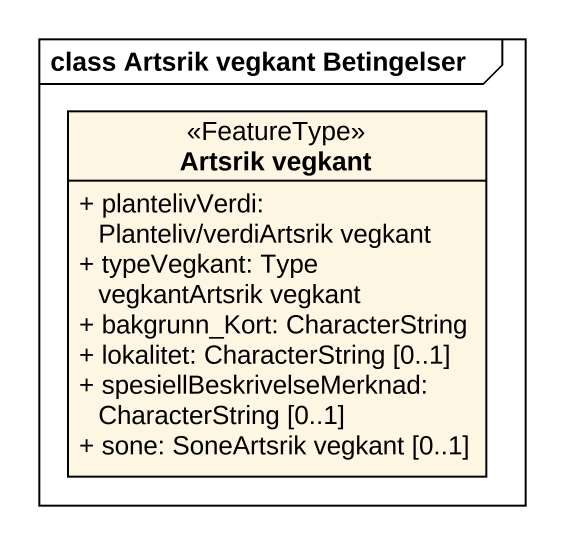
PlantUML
@startuml
mainframe class Artsrik vegkant Betingelser
hide circle
hide empty members
skinparam classAttributeIconSize 0
class "Artsrik vegkant" as Artsrik_vegkant <<FeatureType>> {
  + plantelivVerdi: Planteliv/verdiArtsrik vegkant
  + typeVegkant: Type vegkantArtsrik vegkant
  + bakgrunn_Kort: CharacterString
  + lokalitet: CharacterString [0..1]
  + spesiellBeskrivelseMerknad: CharacterString [0..1]
  + sone: SoneArtsrik vegkant [0..1]
}
@enduml
